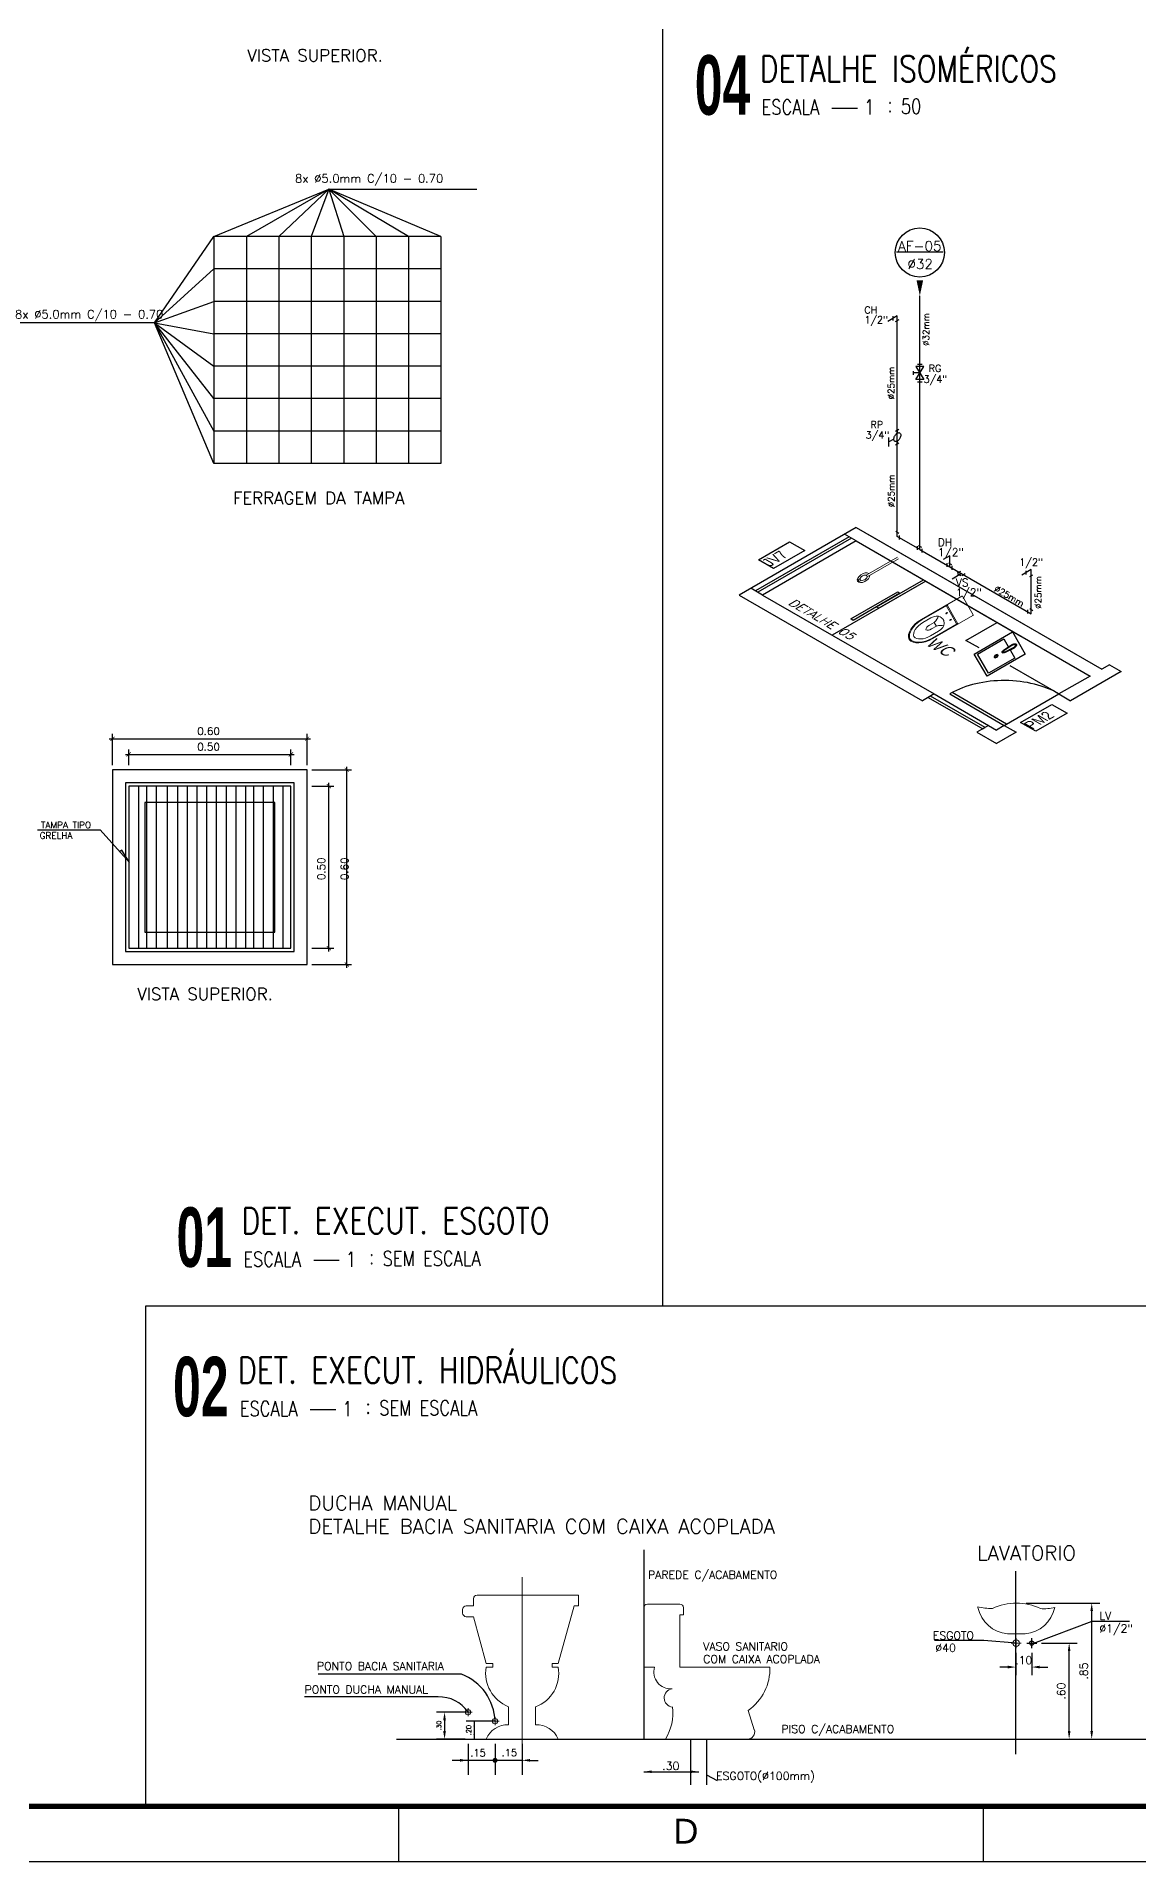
# Model space of a CAD drawing. Header units: millimetres. Extents: x 3923 to 4007, y 744 to 982.
# Drawn here: x 3936.46 to 3956.45, y 743.99 to 777.09 of the extents above; entities that cross this region are included whole.
import ezdxf
from ezdxf.enums import TextEntityAlignment as Align

# ---------------------------------------------------------------- set-up
doc = ezdxf.new("R2010")
doc.units = ezdxf.units.MM
doc.header["$LTSCALE"] = 20
for name, pattern in [('DASHDOT2', [0.5, 0.25, -0.125, 0, -0.125]), ('DIVIDE', [1.25, 0.5, -0.25, 0, -0.25, 0, -0.25]), ('HIDDEN2', [0.1875, 0.125, -0.0625])]:
    doc.linetypes.add(name, pattern=pattern)
for name, color, linetype in [('A-LAYOUT', 7, 'Continuous'), ('A-PEN-R', 1, 'Continuous'), ('A-PEN-Y', 2, 'Continuous'), ('AF', 5, 'Continuous'), ('CERC02', 3, 'Continuous'), ('CONEXAO_AG_FRIA', 2, 'Continuous'), ('CONEXÃO_HIDRÁULICA', 2, 'Continuous'), ('DETALLHES_CAIXAS', 6, 'Continuous'), ('Diametro', 2, 'Continuous'), ('E-txt-g', 3, 'Continuous'), ('Esgoto', 5, 'Continuous'), ('HIDROSSANITÁRIO', 8, 'Continuous'), ('LAYER8', 9, 'Continuous'), ('MOB', 251, 'Continuous'), ("PRANCHA - PROJETU'S", 7, 'Continuous'), ('Prumadas_L', 1, 'Continuous'), ('Prumadas_Q', 3, 'Continuous'), ('Prumadas_T', 2, 'Continuous'), ('TEXT', 2, 'Continuous'), ('TUBELPAREDE', 2, 'Continuous'), ('TUBULACAO', 2, 'Continuous'), ('TXT_1', 2, 'Continuous')]:
    doc.layers.add(name, color=color, linetype=linetype)
for name, color, linetype, lineweight in [('BLOCOS HIDRAULICA', 4, 'Continuous', 9), ('E-Lay-9', 9, 'Continuous', 9), ('E-Txt-W', 7, 'Continuous', 20)]:
    doc.layers.add(name, color=color, linetype=linetype, lineweight=lineweight)
doc.styles.add('ADITIVOCAD', font='ROMANS.shx')
doc.styles.add('ARIAL', font='arial.ttf', dxfattribs={"height": 2})
doc.styles.add('F2', font='ARIALN.TTF')
doc.styles.add('REG140', font='romans.shx', dxfattribs={"width": 0.8, "height": 0.35})
doc.styles.add('REG60', font='romans.shx', dxfattribs={"width": 0.8, "height": 0.15})
doc.styles.add('REG80', font='romans.shx', dxfattribs={"width": 0.8, "height": 0.2})
doc.styles.add('ROMANS', font='romans__.ttf', dxfattribs={"height": 0.1})
doc.styles.add('SANSSERIF2', font='sanssb__.ttf', dxfattribs={"width": 0.8})

# ---------------------------------------------------------------- blocks, each defined once
blk = doc.blocks.new('ADFSGASDFG')
at = {"layer": "PRANCHA - PROJETU'S", "color": 1}
for p, q in [((296.578, 48.946), (296.578, 47.946)), ((307.178, 48.946), (307.178, 47.946)), ((307.178, 48.946), (307.178, 47.946)), ((276.578, 47.946), (360.678, 47.946))]:
    blk.add_line(p, q, dxfattribs=at)
at = {"layer": "PRANCHA - PROJETU'S", "color": 4, "const_width": 0.1}
blk.add_lwpolyline([(279.078, 106.346), (359.678, 106.346), (359.678, 48.946), (279.078, 48.946)], close=True, dxfattribs=at)
at = {"layer": "PRANCHA - PROJETU'S", "color": 50, "linetype": 'Continuous', "style": 'ARIAL'}
blk.add_text('D', height=0.45, dxfattribs=at).set_placement((301.788, 48.496), align=Align.MIDDLE)
blk = doc.blocks.new('CRBODADOSÇ')
at = {"layer": "PRANCHA - PROJETU'S", "color": 3}
blk.add_line((164.825, 196.917), (165.288, 196.917), dxfattribs=at)
at = {"layer": "PRANCHA - PROJETU'S", "color": 3, "style": 'REG80', "width": 0.8}
for s, p in [('ESCALA', (163.548, 196.799)), ('1', (165.407, 196.799)), (':', (165.829, 196.842))]:
    blk.add_text(s, height=0.27, dxfattribs=at).set_placement(p)
at = {"layer": "PRANCHA - PROJETU'S", "color": 2, "style": 'REG140', "width": 0.8}
for tag, p in [('PROJETO', (163.521, 198.067)), ('DESENHO', (163.516, 197.395))]:
    blk.add_attdef(tag, p, '', height=0.472, dxfattribs=at)
at = {"layer": "PRANCHA - PROJETU'S", "style": 'SANSSERIF2', "width": 0.6}
blk.add_attdef('00', text='', height=1.08, dxfattribs=at).set_placement((162.84, 196.795), align=Align.CENTER)
at = {"layer": "PRANCHA - PROJETU'S", "color": 3, "style": 'REG80', "width": 0.8}
blk.add_attdef('ESCALA', (166.075, 196.813), '', height=0.27, dxfattribs=at)
blk = doc.blocks.new('TXT-AMB75')
at = {"layer": 'E-txt-g', "style": 'REG80', "width": 0.8, "flags": 8}
blk.add_attdef('TXT', text='', height=0.2, dxfattribs=at).set_placement((0.005, 0.296), align=Align.CENTER)
at = {"layer": 'E-Txt-W', "style": 'REG60', "width": 0.8, "flags": 8}
blk.add_attdef('TXT', text='', height=0.15, dxfattribs=at).set_placement((0.005, 0.027), align=Align.CENTER)
blk = doc.blocks.new('CUBA QUADRADA-flat-4-flat-1')
at = {"layer": 'MOB'}
blk.add_lwpolyline([(0, -0.2), (0.4, -0.2), (0.4, 0.2), (0, 0.2)], close=True, dxfattribs=at)
blk.add_lwpolyline([(0.1, -0.025), (0.1, -0.175), (0.375, -0.175), (0.375, 0.175), (0.1, 0.175), (0.1, 0.025)], dxfattribs=at)
for points in [[(0.155, -0.02), (0.055, -0.03, -1), (0.055, 0.03), (0.155, 0.02, -1)], [(0.155, -0.01), (0.055, -0.02, -1), (0.055, 0.02), (0.155, 0.01, -1)]]:
    blk.add_lwpolyline(points, format="xyb", close=True, dxfattribs=at)
for radius in [0.02, 0.0125]:
    blk.add_circle((0.238, 0), radius, dxfattribs=at)
blk = doc.blocks.new('vaso-s')
at = {"layer": 'E-Lay-9', "color": 8}
for p, q in [((0, 0.17), (0, 0)), ((0.426, 0.175), (0.005, 0.175)), ((0.16, 0.17), (0.16, 0.17)), ((0.16, 0.17), (0.16, 0)), ((0.426, 0.165), (0.165, 0.165)), ((0.17, 0), (0.17, 0.16)), ((0.213, 0.06), (0.189, 0.06)), ((0.201, 0.048), (0.201, 0.072)), ((0.341, 0.035), (0.341, 0)), ((0.391, 0.035), (0.341, 0.035)), ((0.431, 0.12), (0.346, 0.12)), ((0, -0.17), (0, 0)), ((0.16, -0.17), (0.16, 0)), ((0.426, -0.165), (0.165, -0.165)), ((0.17, 0), (0.17, -0.16)), ((0.213, -0.06), (0.189, -0.06)), ((0.201, -0.048), (0.201, -0.072)), ((0.341, -0.035), (0.341, 0)), ((0.391, -0.035), (0.341, -0.035)), ((0.431, -0.12), (0.346, -0.12)), ((0.426, -0.175), (0.005, -0.175)), ((0.16, -0.17), (0.16, -0.17))]:
    blk.add_line(p, q, dxfattribs=at)
for centre in [(0.201, 0.06), (0.201, -0.06)]:
    blk.add_circle(centre, 0.005, dxfattribs=at)
for centre, radius, start, end in [((0.005, 0.17), 0.005, 90, 180), ((0.155, 0.17), 0.005, 0, 90), ((0.165, 0.17), 0.00495, 180, 270), ((0.426, -0.015), 0.19, 4.5281, 90), ((0.165, 0.16), 0.00495, 0, 90), ((0.518, -0.015), 0.262, 163.0355, 176.7233), ((0.346, 0.038), 0.0825, 90, 163.0355), ((0.375, 0.136), 0.107, 206.9395, 250.9647), ((0.391, -0.015), 0.05, 17.4576, 90), ((0.426, -0.015), 0.18, 4.7802, 90), ((0.431, -0.015), 0.135, 6.3794, 90), ((0.165, -0.17), 0.00495, 90, 180), ((0.165, -0.16), 0.00495, 270, 0), ((0.518, 0.015), 0.262, 183.2767, 196.9645), ((0.346, -0.038), 0.0825, 196.9645, 270), ((0.375, -0.136), 0.107, 109.0353, 153.0605), ((0.391, 0.015), 0.05, 270, 342.5424), ((0.426, 0.015), 0.19, 270, 355.4719), ((0.426, 0.015), 0.18, 270, 355.2198), ((0.431, 0.015), 0.135, 270, 353.6206), ((0.005, -0.17), 0.005, 180, 270), ((0.155, -0.17), 0.005, 270, 0)]:
    blk.add_arc(centre, radius, start, end, dxfattribs=at)
blk = doc.blocks.new('Chuveiro')
at = {"layer": 'E-Lay-9', "color": 8}
for p, q in [((-0.031, 0.016), (-0.36, 0.016)), ((0.051, 0.016), (0.031, 0.016)), ((0.051, 0.016), (0.051, -0.016)), ((-0.031, -0.016), (-0.36, -0.016)), ((0.051, -0.016), (0.031, -0.016))]:
    blk.add_line(p, q, dxfattribs=at)
blk.add_circle((0, 0), 0.0348, dxfattribs=at)
for centre, radius, start, end in [((0, 0), 0.0624, 194.4775, 165.5225), ((0.009, 0), 0.0444, 339.4266, 20.5734)]:
    blk.add_arc(centre, radius, start, end, dxfattribs=at)
blk = doc.blocks.new('iso 05')
at = {"layer": 'HIDROSSANITÁRIO', "color": 8, "linetype": 'Continuous'}
for p, q in [((-0.614, 1.625), (-1.675, 0.564)), ((-0.614, 1.625), (1.613, -0.603)), ((-0.508, 1.519), (1.613, -0.603)), ((-0.614, 1.413), (-1.463, 0.564)), ((-0.614, 1.413), (0.881, -0.083)), ((-0.614, 1.413), (1.507, -0.709)), ((0.017, 0.782), (-0.831, -0.067)), ((-1.675, 0.564), (-0.013, -1.098)), ((-1.463, 0.564), (0.093, -0.991)), ((1.79, -0.638), (1.331, -1.098)), ((1.684, -0.532), (1.613, -0.603)), ((1.684, -0.532), (1.79, -0.638)), ((1.507, -0.709), (1.224, -0.991)), ((0.093, -0.991), (-0.013, -1.098)), ((0.093, -0.991), (0.588, -1.486)), ((0.729, -1.486), (1.225, -0.991)), ((1.224, -0.991), (1.331, -1.098)), ((0.588, -1.486), (0.482, -1.593)), ((0.588, -1.486), (0.659, -1.557)), ((0.729, -1.486), (0.659, -1.557)), ((0.729, -1.486), (0.836, -1.593)), ((0.482, -1.593), (0.659, -1.769)), ((0.836, -1.593), (0.659, -1.769))]:
    blk.add_line(p, q, dxfattribs=at)
at = {"layer": 'HIDROSSANITÁRIO', "color": 8, "linetype": 'HIDDEN2'}
for p, q in [((-0.614, 1.413), (-0.72, 1.519)), ((-0.678, 1.476), (-1.526, 0.628)), ((-0.656, 1.455), (-1.505, 0.607)), ((-1.463, 0.564), (-1.569, 0.67))]:
    blk.add_line(p, q, dxfattribs=at)
at = {"layer": 'HIDROSSANITÁRIO', "color": 8}
for points, elevation in [([(-1.5, 1.119), (-1.217, 1.402), (-1.08, 1.265), (-1.363, 0.982)], 3.659), ([(0.878, -1.438), (1.161, -1.155), (1.299, -1.292), (1.016, -1.575)], 1.83)]:
    blk.add_lwpolyline(points, close=True, dxfattribs=dict(at, elevation=elevation))
for points in [[(0.017, 0.782), (-0.407, 0.357), (-0.428, 0.379), (-0.004, 0.803)], [(-0.216, 0.591), (-0.64, 0.166), (-0.662, 0.188), (-0.237, 0.612)]]:
    blk.add_lwpolyline(points, close=True, dxfattribs=at)
blk.add_lwpolyline([(0.501, -0.268), (0.382, -0.149), (0.665, 0.133), (1.507, -0.709), (1.224, -0.991), (0.784, -0.551)], dxfattribs=at)
at = {"layer": 'HIDROSSANITÁRIO', "color": 8, "linetype": 'Continuous'}
for points in [[(0.729, -1.486), (0.751, -1.465), (0.256, -0.97), (0.235, -0.991)], [(0.535, -1.539), (0.556, -1.518), (0.061, -1.023), (0.04, -1.045)]]:
    blk.add_lwpolyline(points, close=True, dxfattribs=at)
at = {"layer": 'HIDROSSANITÁRIO', "color": 8, "linetype": 'HIDDEN2'}
blk.add_arc((0.73, -1.465), 0.685, 43.759, 135, dxfattribs=at)
at = {"layer": 'HIDROSSANITÁRIO', "color": 8, "rotation": 225}
for name, p in [('Chuveiro', (-0.546, 0.835)), ('vaso-s', (0.399, 0.399))]:
    blk.add_blockref(name, p, dxfattribs=at)
at = {"layer": 'HIDROSSANITÁRIO', "color": 8}
ref = blk.add_blockref('TXT-AMB75', (-0.047, -0.464, 1.83), dxfattribs=dict(at, xscale=0.7290000000000001, yscale=0.7290000000000001, zscale=0.7290000000000001, rotation=315))
ref.add_attrib('TXT', 'WC', dxfattribs={"layer": 'E-txt-g', "color": 2, "height": 0.1458, "rotation": 315, "style": 'F2'}).set_placement((0.109, -0.314, 1.83), align=Align.CENTER)
at = {"layer": 'HIDROSSANITÁRIO', "color": 8, "xscale": -1, "rotation": 45}
blk.add_blockref('CUBA QUADRADA-flat-4-flat-1', (0.862, -0.19), dxfattribs=at)
at = {"layer": 'Diametro', "style": 'ROMANS'}
blk.add_text('DETALHE 05', height=0.1, rotation=315, dxfattribs=at).set_placement((-0.95, 0.139), align=Align.CENTER)
at = {"layer": 'HIDROSSANITÁRIO', "color": 8, "linetype": 'Continuous', "style": 'F2'}
for s, p in [('JV7', (-1.438, 1.138, 3.659)), ('PM2', (0.941, -1.419, 1.83))]:
    blk.add_text(s, height=0.1246, rotation=45, dxfattribs=at).set_placement(p, align=Align.TOP_LEFT)
blk = doc.blocks.new('*U844', base_point=(2541.5, 289.3))
at = {"linetype": 'Continuous'}
blk.add_line((2532.6, 286.6), (2532.6, 292.1), dxfattribs=at)
for p, q in [((2541.5, 289.3), (2532.6, 289.3)), ((2535.8, 298.7), (2547.3, 280)), ((2535.8, 280), (2547.3, 298.7)), ((2547.3, 298.7), (2535.8, 298.7)), ((2538.2, 302), (2544.9, 302)), ((2547.3, 280), (2535.8, 280)), ((2538.2, 276.7), (2544.9, 276.7))]:
    blk.add_line(p, q)
blk = doc.blocks.new('*U845', base_point=(2541.5, 283.9))
for p, q in [((2535.4, 277.1), (2535.4, 283.8)), ((2538.6, 275.6), (2544.4, 278.9))]:
    blk.add_line(p, q)
blk = doc.blocks.new('ADH_CXI_RG_A')
for p, q in [((0.019, 0.067), (-0.019, 0.089)), ((0, 0.078), (0, 0.046)), ((-0.019, -0.067), (0.019, -0.089)), ((0, -0.046), (0, -0.078)), ((0.04, -0.023), (0.094, -0.054)), ((0.094, -0.107), (0.094, -0.002))]:
    blk.add_line(p, q)
blk.add_lwpolyline([(0.04, -0.023, 0.064782), (0.037, -0.006, 0.052885), (0.03, 0.012, 0.05077), (0.02, 0.028, 0.057376), (0.007, 0.041, 0.075912), (-0.007, 0.049, 0.111921), (-0.02, 0.051, 0.1493), (-0.03, 0.047, 0.133827), (-0.037, 0.037, 0.091621), (-0.04, 0.023, 0.064782), (-0.037, 0.006, 0.052885), (-0.03, -0.012, 0.05077), (-0.02, -0.028, 0.057376), (-0.007, -0.041, 0.075912), (0.007, -0.049, 0.111921), (0.02, -0.051, 0.1493), (0.03, -0.047, 0.133827), (0.037, -0.037, 0.091621), (0.04, -0.023)], format="xyb", close=True)

msp = doc.modelspace()

# ---------------------------------------------------------------- linework, layer by layer
at = {"color": 8}
for p, q in [((3944.17, 747.385), (3941.569, 747.385)), ((3943.745, 746.973), (3941.324, 746.973)), ((3944.4, 746.205), (3944.4, 746.205))]:
    msp.add_line(p, q, dxfattribs=at)
at = {"color": 8, "linetype": 'ByBlock'}
for p, q in [((3944.238, 746.695), (3943.715, 746.695)), ((3943.862, 746.548), (3943.862, 746.352)), ((3944.401, 746.532), (3944.401, 746.205)), ((3944.287, 746.118), (3944.287, 745.56)), ((3944.777, 746.118), (3944.777, 745.56)), ((3944.777, 746.118), (3944.777, 745.56)), ((3945.268, 746.118), (3945.268, 745.56)), ((3945.268, 745.821), (3943.997, 745.821)), ((3945.413, 745.821), (3945.558, 745.821))]:
    msp.add_line(p, q, dxfattribs=at)
at = {"linetype": 'ByBlock'}
for p, q in [((3944.777, 746.532), (3944.254, 746.532)), ((3944.238, 746.205), (3943.715, 746.205))]:
    msp.add_line(p, q, dxfattribs=at)
at = {"color": 8}
for centre, radius, start, end in [((3943.826, 746.497), 0.952, 2.1023, 68.8424), ((3943.761, 746.336), 0.637, 34.3393, 91.4406)]:
    msp.add_arc(centre, radius, start, end, dxfattribs=at)
at = {"color": 8, "linetype": 'ByBlock'}
for points in [[(3943.837, 746.548), (3943.886, 746.548), (3943.862, 746.695)], [(3943.837, 746.352), (3943.886, 746.352), (3943.862, 746.205)], [(3944.385, 746.44), (3944.416, 746.44), (3944.401, 746.532)], [(3944.385, 746.297), (3944.416, 746.297), (3944.401, 746.205)], [(3944.142, 745.846), (3944.142, 745.797), (3944.287, 745.821)], [(3945.413, 745.846), (3945.413, 745.797), (3945.268, 745.821)]]:
    msp.add_solid(points, dxfattribs=at)
at = {"layer": 'A-LAYOUT'}
for p, q in [((3939.68, 773.466), (3941.765, 774.327)), ((3941.765, 774.327), (3940.268, 773.466)), ((3940.856, 773.466), (3941.765, 774.327)), ((3941.765, 774.327), (3941.444, 773.466)), ((3941.765, 774.327), (3942.621, 773.466)), ((3943.209, 773.466), (3941.765, 774.327)), ((3943.797, 773.466), (3941.765, 774.327)), ((3941.765, 774.327), (3944.446, 774.327)), ((3941.765, 774.327), (3942.033, 773.466)), ((3938.602, 771.898), (3939.68, 773.466)), ((3939.68, 772.878), (3938.602, 771.898)), ((3938.602, 771.898), (3939.68, 772.29)), ((3938.602, 771.898), (3936.163, 771.898)), ((3939.68, 770.525), (3938.602, 771.898)), ((3938.602, 771.898), (3939.68, 771.114)), ((3939.68, 769.349), (3938.602, 771.898)), ((3938.602, 771.898), (3939.68, 769.937)), ((3938.602, 771.898), (3939.68, 771.702)), ((3937.84, 763.789), (3937.84, 760.26)), ((3941.369, 763.789), (3937.84, 763.789)), ((3938.075, 763.554), (3938.075, 760.495)), ((3941.134, 763.554), (3938.075, 763.554)), ((3941.134, 760.495), (3941.134, 763.554)), ((3941.369, 760.26), (3941.369, 763.789)), ((3940.781, 763.201), (3938.428, 763.201)), ((3938.428, 763.201), (3938.428, 760.848)), ((3940.781, 760.848), (3940.781, 763.201)), ((3936.479, 762.702), (3937.619, 762.702)), ((3937.619, 762.702), (3938.149, 762.112)), ((3938.009, 762.336), (3937.971, 762.311)), ((3938.149, 762.112), (3938.009, 762.336)), ((3938.428, 760.848), (3940.781, 760.848)), ((3937.84, 760.26), (3941.369, 760.26)), ((3938.075, 760.495), (3941.134, 760.495))]:
    msp.add_line(p, q, dxfattribs=at)
at = {"layer": 'A-LAYOUT', "linetype": 'ByBlock'}
for p, q in [((3937.781, 764.355), (3941.428, 764.355)), ((3937.84, 763.877), (3937.84, 764.443)), ((3938.134, 763.877), (3938.134, 764.159)), ((3941.075, 763.877), (3941.075, 764.159)), ((3941.369, 763.877), (3941.369, 764.443)), ((3938.075, 764.071), (3941.134, 764.071)), ((3942.089, 760.201), (3942.089, 763.848)), ((3941.457, 763.789), (3942.177, 763.789)), ((3941.457, 763.495), (3941.852, 763.495)), ((3941.764, 760.495), (3941.764, 763.554)), ((3941.457, 760.554), (3941.852, 760.554)), ((3941.457, 760.26), (3942.177, 760.26))]:
    msp.add_line(p, q, dxfattribs=at)
at = {"layer": 'A-LAYOUT', "linetype": 'ByBlock', "const_width": 0.0115}
for points in [[(3937.878, 764.393), (3937.802, 764.316)], [(3941.331, 764.316), (3941.407, 764.393)], [(3938.172, 764.109), (3938.096, 764.033)], [(3941.037, 764.033), (3941.113, 764.109)], [(3942.127, 763.751), (3942.051, 763.827)], [(3941.802, 763.457), (3941.726, 763.533)], [(3941.726, 760.592), (3941.802, 760.516)], [(3942.051, 760.298), (3942.127, 760.222)]]:
    msp.add_lwpolyline(points, dxfattribs=at)
at = {"layer": 'A-PEN-R'}
for p, q in [((3947.816, 802.711), (3947.816, 754.064)), ((3938.444, 744.986), (3938.444, 754.064)), ((3938.444, 754.064), (3988.629, 754.064))]:
    msp.add_line(p, q, dxfattribs=at)
at = {"layer": 'A-PEN-Y'}
for p, q in [((3952.043, 768.119), (3952.101, 768.086)), ((3952.107, 768.039), (3952.107, 767.972)), ((3952.435, 767.85), (3952.435, 767.783)), ((3952.452, 767.863), (3952.51, 767.83)), ((3952.519, 767.801), (3952.519, 767.735)), ((3952.971, 767.54), (3952.971, 767.473)), ((3952.999, 767.549), (3953.057, 767.516)), ((3953.06, 767.489), (3953.06, 767.422)), ((3953.164, 767.362), (3953.222, 767.395)), ((3953.225, 767.311), (3953.167, 767.344)), ((3953.243, 767.316), (3953.301, 767.35)), ((3954.435, 766.695), (3954.435, 766.628)), ((3954.474, 766.715), (3954.532, 766.682))]:
    msp.add_line(p, q, dxfattribs=at)
at = {"layer": 'AF'}
for p, q in [((3952.481, 767.79), (3952.481, 772.39)), ((3952.072, 772.026), (3951.899, 771.926)), ((3952.072, 768.026), (3952.072, 772.026)), ((3953.027, 767.675), (3952.906, 767.605)), ((3953.027, 767.475), (3953.027, 767.675)), ((3953.239, 767.352), (3953.066, 767.252)), ((3954.503, 767.423), (3954.33, 767.323)), ((3954.503, 766.622), (3954.503, 767.423))]:
    msp.add_line(p, q, dxfattribs=at)
at = {"layer": 'BLOCOS HIDRAULICA', "linetype": 'DASHDOT2'}
msp.add_line((3945.268, 745.715), (3945.268, 749.146), dxfattribs=at)
at = {"layer": 'BLOCOS HIDRAULICA'}
for p, q in [((3944.255, 748.623), (3944.385, 748.623)), ((3944.385, 748.623), (3944.385, 748.754)), ((3944.451, 748.819), (3946.291, 748.819)), ((3946.215, 748.623), (3945.921, 747.577)), ((3946.291, 748.623), (3946.215, 748.623)), ((3946.291, 748.819), (3946.291, 748.623)), ((3947.54, 748.656), (3948.128, 748.656)), ((3944.189, 748.492), (3944.189, 748.558)), ((3944.385, 748.427), (3944.255, 748.427)), ((3944.614, 747.577), (3944.385, 748.427)), ((3948.193, 748.46), (3948.128, 748.46)), ((3948.128, 748.46), (3948.128, 747.512)), ((3948.193, 748.59), (3948.193, 748.46)), ((3954.135, 747.948), (3954.32, 747.948)), ((3944.736, 747.577), (3944.614, 747.577)), ((3944.614, 747.512), (3944.736, 747.512)), ((3944.736, 747.512), (3944.736, 747.577)), ((3945.921, 747.577), (3945.812, 747.577)), ((3945.812, 747.512), (3945.921, 747.512)), ((3947.67, 747.512), (3947.474, 747.512)), ((3948.128, 747.512), (3949.761, 747.512)), ((3944.213, 746.695), (3944.362, 746.695)), ((3945.023, 746.467), (3945.023, 746.793)), ((3945.513, 746.793), (3945.513, 746.467)), ((3949.369, 746.728), (3949.479, 746.375)), ((3944.703, 746.532), (3944.852, 746.532)), ((3949.355, 746.205), (3947.866, 746.205))]:
    msp.add_line(p, q, dxfattribs=at)
at = {"layer": 'BLOCOS HIDRAULICA', "color": 8}
for p, q in [((3947.474, 747.512), (3947.474, 748.59)), ((3945.812, 747.577), (3945.812, 747.512)), ((3945.921, 746.205), (3944.614, 746.205))]:
    msp.add_line(p, q, dxfattribs=at)
at = {"layer": 'BLOCOS HIDRAULICA', "linetype": 'DIVIDE'}
msp.add_line((3954.227, 747.855), (3954.227, 748.04), dxfattribs=at)
at = {"layer": 'BLOCOS HIDRAULICA', "linetype": 'Continuous'}
for p, q in [((3944.287, 746.621), (3944.287, 746.769)), ((3944.777, 746.458), (3944.777, 746.606))]:
    msp.add_line(p, q, dxfattribs=at)
at = {"layer": 'BLOCOS HIDRAULICA'}
for centre, radius in [((3954.227, 747.948), 0.0607), ((3944.287, 746.695), 0.0481), ((3944.777, 746.532), 0.0481)]:
    msp.add_circle(centre, radius, dxfattribs=at)
for centre, radius, start, end in [((3944.255, 748.558), 0.0653, 90, 180), ((3944.451, 748.754), 0.0653, 90, 180), ((3947.54, 748.59), 0.0653, 90, 180), ((3948.128, 748.59), 0.0653, 0, 90), ((3953.887, 750.622), 2.051, 259.8389, 267.4965), ((3954.131, 748.722), 0.609, 192.0404, 264.6167), ((3954.233, 747.678), 0.996, 64.0686, 115.9314), ((3954.334, 748.722), 0.609, 275.3833, 347.9596), ((3954.728, 749.434), 0.863, 266.0429, 283.4487), ((3944.255, 748.492), 0.0653, 180, 270), ((3954.232, 737.548), 10.569, 89.1423, 90.8577), ((3945.27, 747.409), 0.664, 171.092, 248.1169), ((3945.293, 747.393), 0.639, 290.0734, 10.7177), ((3947.961, 747.422), 0.304, 162.8316, 275.0708), ((3948.844, 747.481), 0.918, 304.9042, 1.9657), ((3948.01, 746.954), 0.166, 97.4898, 265.6395), ((3947.102, 746.683), 0.901, 328.009, 6.7373), ((3945.009, 746.038), 0.429, 88.2287, 157.0098), ((3945.535, 746.052), 0.415, 21.6607, 93.1009), ((3949.355, 746.336), 0.131, 270, 17.354)]:
    msp.add_arc(centre, radius, start, end, dxfattribs=at)
at = {"layer": 'CONEXÃO_HIDRÁULICA'}
for p, q in [((3954.409, 767.337), (3954.409, 767.401)), ((3954.475, 767.298), (3954.531, 767.331))]:
    msp.add_line(p, q, dxfattribs=at)
at = {"layer": 'DETALLHES_CAIXAS'}
for p, q in [((3939.68, 773.466), (3939.68, 769.349)), ((3943.797, 773.466), (3939.68, 773.466)), ((3940.268, 773.466), (3940.268, 769.349)), ((3940.856, 773.466), (3940.856, 769.349)), ((3941.444, 773.466), (3941.444, 769.349)), ((3942.033, 773.466), (3942.033, 769.349)), ((3942.621, 773.466), (3942.621, 769.349)), ((3943.209, 773.466), (3943.209, 769.349)), ((3943.797, 773.466), (3943.797, 769.349)), ((3943.797, 772.878), (3939.68, 772.878)), ((3943.797, 772.29), (3939.68, 772.29)), ((3943.797, 771.702), (3939.68, 771.702)), ((3943.797, 771.114), (3939.68, 771.114)), ((3943.797, 770.525), (3939.68, 770.525)), ((3943.797, 769.937), (3939.68, 769.937)), ((3943.797, 769.349), (3939.68, 769.349)), ((3938.134, 763.495), (3938.134, 760.554)), ((3941.075, 763.495), (3938.134, 763.495)), ((3938.31, 763.495), (3938.31, 760.554)), ((3938.458, 763.495), (3938.458, 760.554)), ((3938.634, 763.495), (3938.634, 760.554)), ((3938.83, 763.495), (3938.83, 760.554)), ((3939.016, 763.495), (3939.016, 760.554)), ((3939.193, 763.495), (3939.193, 760.554)), ((3939.369, 763.495), (3939.369, 760.554)), ((3939.546, 763.495), (3939.546, 760.554)), ((3939.722, 763.495), (3939.722, 760.554)), ((3939.899, 763.495), (3939.899, 760.554)), ((3940.075, 763.495), (3940.075, 760.554)), ((3940.251, 763.495), (3940.251, 760.554)), ((3940.399, 763.495), (3940.399, 760.554)), ((3940.575, 763.495), (3940.575, 760.554)), ((3940.752, 763.495), (3940.752, 760.554)), ((3940.928, 763.495), (3940.928, 760.554)), ((3941.075, 760.554), (3941.075, 763.495)), ((3938.134, 760.554), (3941.075, 760.554))]:
    msp.add_line(p, q, dxfattribs=at)
at = {"layer": 'Esgoto'}
for q in [(3952.072, 768.026), (3954.503, 766.622)]:
    msp.add_line((3952.481, 767.79), q, dxfattribs=at)
at = {"layer": 'LAYER8', "linetype": 'DIVIDE'}
for p, q in [((3954.221, 745.935), (3954.221, 749.251)), ((3954.511, 747.855), (3954.511, 748.04))]:
    msp.add_line(p, q, dxfattribs=at)
at = {"layer": 'LAYER8', "linetype": 'ByBlock'}
for p, q in [((3954.408, 748.674), (3955.743, 748.674)), ((3955.598, 746.351), (3955.598, 748.529)), ((3954.686, 747.948), (3955.334, 747.948)), ((3954.221, 747.773), (3954.221, 747.368)), ((3954.511, 747.773), (3954.511, 747.368)), ((3955.189, 746.351), (3955.189, 747.803)), ((3954.076, 747.513), (3953.931, 747.513)), ((3954.657, 747.513), (3954.802, 747.513)), ((3947.474, 745.614), (3948.471, 745.614))]:
    msp.add_line(p, q, dxfattribs=at)
at = {"layer": 'LAYER8'}
for p, q in [((3954.55, 747.948), (3955.609, 748.343)), ((3955.609, 748.343), (3956.283, 748.343)), ((3953.639, 747.995), (3952.745, 747.995)), ((3954.227, 747.948), (3953.639, 747.995)), ((3954.419, 747.948), (3954.604, 747.948)), ((3948.814, 745.449), (3948.616, 745.552))]:
    msp.add_line(p, q, dxfattribs=at)
at = {"layer": 'LAYER8', "linetype": 'Continuous'}
for p, q in [((3948.325, 745.374), (3948.325, 746.205)), ((3948.616, 745.374), (3948.616, 746.205))]:
    msp.add_line(p, q, dxfattribs=at)
at = {"layer": 'LAYER8', "color": 2}
msp.add_lwpolyline([(3950.748, 746.205), (3951.794, 746.205), (3956.943, 746.205), (3962.284, 746.205), (3966.72, 746.205), (3971.774, 746.205), (3976.511, 746.205)], dxfattribs=at)
at = {"layer": 'LAYER8'}
msp.add_circle((3954.511, 747.948), 0.0388, dxfattribs=at)
at = {"layer": 'LAYER8', "linetype": 'ByBlock'}
for points in [[(3955.574, 748.529), (3955.622, 748.529), (3955.598, 748.674)], [(3955.165, 747.803), (3955.213, 747.803), (3955.189, 747.948)], [(3954.076, 747.538), (3954.076, 747.489), (3954.221, 747.513)], [(3954.657, 747.538), (3954.657, 747.489), (3954.511, 747.513)], [(3955.165, 746.351), (3955.213, 746.351), (3955.189, 746.205)], [(3955.574, 746.351), (3955.622, 746.351), (3955.598, 746.205)], [(3947.619, 745.638), (3947.619, 745.59), (3947.474, 745.614)], [(3948.325, 745.638), (3948.325, 745.59), (3948.471, 745.614)]]:
    msp.add_solid(points, dxfattribs=at)
at = {"layer": 'Prumadas_L'}
msp.add_line((3952.057, 773.189), (3952.905, 773.189), dxfattribs=at)
msp.add_solid([(3952.481, 772.39), (3952.421, 772.672), (3952.541, 772.672)], dxfattribs=at)
at = {"layer": 'Prumadas_Q'}
msp.add_circle((3952.481, 773.177), 0.446, dxfattribs=at)
at = {"layer": 'TUBELPAREDE'}
for p, q in [((3947.474, 749.639), (3947.474, 746.205)), ((3942.991, 746.205), (3947.474, 746.205)), ((3947.474, 746.205), (3950.748, 746.205))]:
    msp.add_line(p, q, dxfattribs=at)
at = {"layer": 'TUBULACAO', "color": 8, "const_width": 0.0454}
msp.add_lwpolyline([(3944.755, 745.821, 1), (3944.8, 745.821, 1)], format="xyb", close=True, dxfattribs=at)

# ---------------------------------------------------------------- block references
at = {"layer": 'CONEXAO_AG_FRIA'}
for name, p, xscale, yscale, zscale in [('*U845', (3952.072, 772.022), 0.01200000000062573, 0.01200000000062573, 1.2), ('*U844', (3952.481, 770.99), 0.01280000000042492, 0.01280000000042492, 1.28)]:
    msp.add_blockref(name, p, dxfattribs=dict(at, xscale=xscale, yscale=yscale, zscale=zscale))
at = {"layer": 'CONEXÃO_HIDRÁULICA', "xscale": -1.600000000000364, "yscale": 1.599999999999909, "zscale": 1.6}
msp.add_blockref('ADH_CXI_RG_A', (3952.072, 769.826), dxfattribs=at)
at = {"layer": 'Esgoto', "xscale": 2, "yscale": 1.1547, "zscale": 2}
msp.add_blockref('iso 05', (3952.553, 766.311), dxfattribs=at)
at = {"layer": "PRANCHA - PROJETU'S", "color": 1}
msp.add_blockref('ADFSGASDFG', (3646.451, 696.04), dxfattribs=at)
at = {"layer": "PRANCHA - PROJETU'S"}
for p, values in [((3786.063, 578.88), {'ESCALA': '50', 'DESENHO': 'DETALHE ISOMÉRICOS', '00': '04'}), ((3776.664, 557.978), {'ESCALA': 'SEM ESCALA', 'DESENHO': 'DET. EXECUT. ESGOTO', '00': '01'}), ((3776.601, 555.267), {'ESCALA': 'SEM ESCALA', 'DESENHO': 'DET. EXECUT. HIDRÁULICOS', '00': '02'})]:
    msp.add_blockref('CRBODADOSÇ', p, dxfattribs=at).add_auto_attribs(values)

# ---------------------------------------------------------------- texts
at = {"color": 8, "linetype": 'ByBlock', "style": 'ROMANS'}
msp.add_text('.30', height=0.0817, rotation=90, dxfattribs=at).set_placement((3943.76, 746.452), align=Align.MIDDLE_CENTER)
msp.add_text('.20', height=0.0871, rotation=90, dxfattribs=at).set_placement((3944.299, 746.368), align=Align.MIDDLE)
for p in [(3944.467, 745.957), (3945.037, 745.96)]:
    msp.add_text('.15', height=0.1307, dxfattribs=at).set_placement(p, align=Align.MIDDLE_CENTER)
at = {"layer": 'A-LAYOUT', "style": 'ROMANS'}
for s, height, p in [('8x %%C5.0mm C/10 - 0.70', 0.15293, (3941.151, 774.52)), ('8x %%C5.0mm C/10 - 0.70', 0.15293, (3936.074, 772.056)), ('TAMPA TIPO', 0.1176, (3936.544, 762.791)), ('GRELHA', 0.1176, (3936.518, 762.598))]:
    msp.add_text(s, height=height, dxfattribs=at).set_placement(p, align=Align.MIDDLE_LEFT)
for s, p in [('0.60', (3939.375, 764.424)), ('0.50', (3939.375, 764.14))]:
    msp.add_text(s, height=0.1376, dxfattribs=at).set_placement(p)
for s, p in [('0.50', (3941.695, 761.789)), ('0.60', (3942.117, 761.789))]:
    msp.add_text(s, height=0.1376, rotation=90, dxfattribs=at).set_placement(p)
at = {"layer": 'CERC02', "style": 'ROMANS'}
for s, p in [('PAREDE C/ACABAMENTO', (3947.551, 749.261)), ('%%C1/2"', (3955.736, 748.288)), ('LV', (3955.736, 748.516)), ('VASO SANITARIO ', (3948.553, 747.961)), ('ESGOTO', (3952.716, 748.158)), ('%%C40', (3952.762, 747.935)), ('PONTO BACIA SANITARIA', (3941.546, 747.603)), ('COM CAIXA ACOPLADA', (3948.553, 747.731)), ('PONTO DUCHA MANUAL', (3941.323, 747.177)), ('PISO C/ACABAMENTO', (3949.969, 746.462)), ('ESGOTO(%%c100mm)', (3948.786, 745.612))]:
    msp.add_text(s, height=0.1452, dxfattribs=at).set_placement(p, align=Align.TOP_LEFT)
at = {"layer": 'CONEXAO_AG_FRIA', "style": 'ROMANS'}
for s, height, p in [('CH', 0.128, (3951.475, 772.071)), ('1/2"', 0.128, (3951.475, 771.891)), ('RG', 0.128, (3952.642, 771.01)), ('3/4"', 0.128, (3952.549, 770.814)), ('RP', 0.128, (3951.586, 769.987)), ('3/4"', 0.128, (3951.498, 769.799)), ('DH', 0.14, (3952.809, 767.85)), ('1/2"', 0.14, (3952.809, 767.67)), ('1/2"', 0.128, (3954.285, 767.494)), ('VS', 0.14, (3953.136, 767.119)), ('1/2"', 0.14, (3953.136, 766.939))]:
    msp.add_text(s, height=height, dxfattribs=at).set_placement(p)
at = {"layer": 'Diametro', "style": 'ROMANS'}
for s, rotation, p in [('%%C32mm', 90, (3952.649, 771.778)), ('%%C25mm', 90, (3952.018, 770.808)), ('%%C25mm', 90, (3952.019, 768.85)), ('%%C25mm', 90, (3954.684, 767.007)), ('%%C25mm', 330, (3954.073, 766.895))]:
    msp.add_text(s, height=0.1152, rotation=rotation, dxfattribs=at).set_placement(p, align=Align.CENTER)
at = {"layer": 'LAYER8', "linetype": 'ByBlock', "style": 'ROMANS'}
msp.add_text('.10', height=0.1452, dxfattribs=at).set_placement((3954.366, 747.638), align=Align.MIDDLE_CENTER)
for s, p in [('.85', (3955.453, 747.44)), ('.60', (3955.044, 747.077))]:
    msp.add_text(s, height=0.1452, rotation=90, dxfattribs=at).set_placement(p, align=Align.MIDDLE_CENTER)
msp.add_text('.30', height=0.1452, dxfattribs=at).set_placement((3947.965, 745.72), align=Align.MIDDLE)
at = {"layer": 'Prumadas_T', "style": 'ROMANS'}
for s, p in [('AF-05', (3952.481, 773.202)), ('%%C32', (3952.487, 772.877))]:
    msp.add_text(s, height=0.18, dxfattribs=at).set_placement(p, align=Align.CENTER)
at = {"layer": 'TEXT', "style": 'ROMANS'}
for s, height, p in [('DUCHA MANUAL', 0.26136, (3941.391, 750.619)), ('DETALHE BACIA SANITARIA COM CAIXA ACOPLADA', 0.26136, (3941.391, 750.198)), ('LAVATORIO', 0.2614, (3953.52, 749.714))]:
    msp.add_text(s, height=height, dxfattribs=at).set_placement(p, align=Align.TOP_LEFT)
at = {"layer": 'TXT_1', "style": 'ADITIVOCAD'}
for s, p in [('VISTA SUPERIOR.', (3941.513, 776.751)), ('FERRAGEM DA TAMPA', (3941.579, 768.722)), ('VISTA SUPERIOR.', (3939.518, 759.723))]:
    msp.add_text(s, height=0.22057, dxfattribs=at).set_placement(p, align=Align.MIDDLE)

doc.saveas('drawing.dxf')
